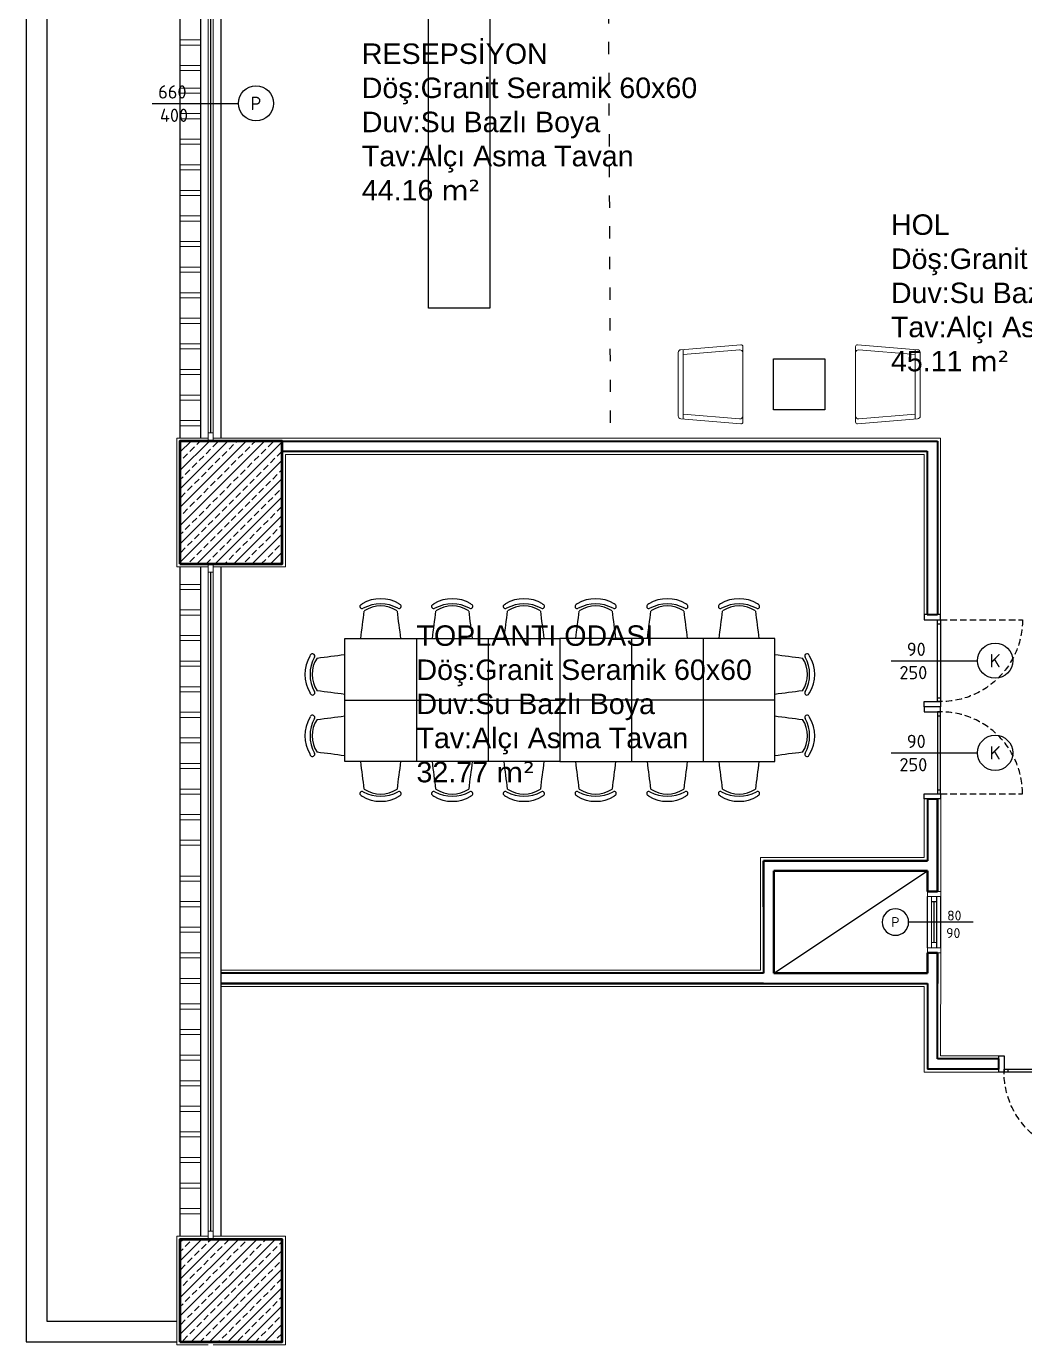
# Model space of a CAD drawing. Header units: millimetres. Extents: x 1443065 to 1517367, y 3763150 to 3779068.
# Drawn here: x 1512015 to 1512990, y 3766437 to 3767722 of the extents above; entities that cross this region are included whole.
import ezdxf
from ezdxf.enums import TextEntityAlignment as Align

# ---------------------------------------------------------------- set-up
doc = ezdxf.new("R2010")
doc.units = ezdxf.units.MM
doc.linetypes.add('ACAD_ISO03W100', pattern=[30, 12, -18])
doc.linetypes.add('HIDDEN', pattern=[9.525, 6.35, -3.175])
for name, color, linetype in [('1 tefriş 2', 8, 'Continuous'), ('m-DOG_', 4, 'Continuous'), ('m-DOG_gor', 8, 'Continuous'), ('m-TAR_duvar', 8, 'Continuous'), ('m-TFR_', 1, 'Continuous'), ('m-TFR_vitrifiye', 1, 'Continuous'), ('m-YAZ_poz', 7, 'Continuous')]:
    doc.layers.add(name, color=color, linetype=linetype)
for name, color, linetype, lineweight in [('A_TEFRIS', 173, 'Continuous', 9), ('DUVAR', 2, 'Continuous', 35), ('MAHAL', 52, 'Continuous', 13), ('MERDIVEN', 4, 'Continuous', 20), ('SIVA', 3, 'Continuous', 9), ('TASIYICI', 170, 'Continuous', 50), ('TEFRIS', 165, 'Continuous', 15)]:
    doc.layers.add(name, color=color, linetype=linetype, lineweight=lineweight)
doc.styles.add('mono', font='isocpeur.ttf')
doc.styles.get("Standard").update_dxf_attribs({"font": 'arial.ttf'})
pattern_1 = [(45, (-82570.414, -4962.345), (-8.98025612, 8.98025612), []), (45, (-82561.433, -4962.345), (-8.98025612, 8.98025612), [6.35, -3.175])]

# ---------------------------------------------------------------- blocks, each defined once
blk = doc.blocks.new('90lık Kqpı')
at = {"layer": 'm-DOG_', "linetype": 'HIDDEN'}
blk.add_line((-8, -5), (-88, -5), dxfattribs=at)
at = {"layer": 'm-DOG_'}
for p, q in [((-5, -8.8), (-8, -8.8)), ((-5, -81.2), (-8, -81.2))]:
    blk.add_line(p, q, dxfattribs=at)
for points in [[(8, 0), (8, -5), (-8, -5), (-8, 0)], [(-8, -5), (-8, -85), (-5, -85), (-5, -5)], [(8, -90), (8, -85), (-8, -85), (-8, -90)]]:
    blk.add_lwpolyline(points, close=True, dxfattribs=at)
at = {"layer": 'm-DOG_', "linetype": 'HIDDEN'}
blk.add_arc((-8, -5), 80, 180, 270, dxfattribs=at)
blk = doc.blocks.new('m-penpoz')
blk.add_line((0, -1.625), (0, 0))
blk.add_circle((0, 0.332), 0.332)
blk.add_attdef('POZNO', text='', height=0.18).set_placement((0, 0.332), align=Align.MIDDLE)
blk.add_attdef('HEIGHT', text='', height=0.18, rotation=90).set_placement((0.069, -1.625), align=Align.TOP_LEFT)
blk.add_attdef('WIDTH', text='', height=0.18, rotation=90).set_placement((0, -1.625), align=Align.BOTTOM_LEFT)
blk = doc.blocks.new('c cx xc')
at = {"layer": 'A_TEFRIS'}
for p, q in [((31355.3, -6701.1), (31425.3, -6701.1)), ((31355.6, -6757.9), (31360.3, -6701.1)), ((31420.3, -6701.1), (31425, -6757.9)), ((31422, -6761.1), (31358.6, -6761.1))]:
    blk.add_line(p, q, dxfattribs=at)
blk.add_lwpolyline([(31358.6, -6761.1), (31352.5, -6761.1, -0.43878), (31350.5, -6759), (31355.5, -6698.9, -0.390066), (31358.5, -6696.1), (31422.2, -6696.1, -0.390066), (31425.1, -6698.9), (31430.1, -6759, -0.43878), (31428.2, -6761.1), (31422.1, -6761.1)], format="xyb", dxfattribs=at)
for centre, start, end in [((31358.6, -6758.1), 175.2364, 270), ((31422, -6758.1), 270, 4.7636)]:
    blk.add_arc(centre, 3, start, end, dxfattribs=at)
blk = doc.blocks.new('SAFTK')
at = {"layer": 'm-DOG_gor', "linetype": 'Continuous'}
for p, q in [((1573339.1, 3772642.9), (1573339.1, 3772692.9)), ((1573352.1, 3772642.9), (1573352.1, 3772692.9))]:
    blk.add_line(p, q, dxfattribs=at)
at = {"layer": 'MERDIVEN'}
for points in [[(1573352.2, 3772697.9), (1573352.2, 3772692.9), (1573339.2, 3772692.9), (1573339.2, 3772697.9)], [(1573348.2, 3772687.9), (1573343.2, 3772687.9), (1573343.2, 3772692.9), (1573348.2, 3772692.9)], [(1573348.2, 3772692.9), (1573343.2, 3772692.9), (1573343.2, 3772687.9), (1573348.2, 3772687.9)], [(1573343.2, 3772647.9), (1573348.2, 3772647.9), (1573348.2, 3772687.9), (1573343.2, 3772687.9)], [(1573352.2, 3772637.9), (1573352.2, 3772642.9), (1573339.2, 3772642.9), (1573339.2, 3772637.9)], [(1573348.2, 3772642.9), (1573343.2, 3772642.9), (1573343.2, 3772647.9), (1573348.2, 3772647.9)]]:
    blk.add_lwpolyline(points, close=True, dxfattribs=at)

msp = doc.modelspace()

# ---------------------------------------------------------------- hatches: boundary and pattern name
at = {"layer": 'm-TAR_duvar'}
h = msp.add_hatch(dxfattribs=at)
h.set_pattern_fill('ANSI33', color=256, scale=2)
h.set_pattern_definition(pattern_1)
h.paths.add_polyline_path([(1512165.1, 3767196.6), (1512265.1, 3767196.6), (1512265.1, 3767316.6), (1512165.1, 3767316.6)])
h = msp.add_hatch(dxfattribs=at)
h.set_pattern_fill('ANSI33', color=256, scale=2)
h.set_pattern_definition(pattern_1)
h.paths.add_polyline_path([(1512165.1, 3766436.6), (1512265.1, 3766436.6), (1512265.1, 3766536.6), (1512165.1, 3766536.6)])

# ---------------------------------------------------------------- linework, layer by layer
at = {"layer": '1 tefriş 2', "linetype": 'ACAD_ISO03W100'}
msp.add_line((1512582.6, 3767976.6), (1512585.6, 3767319.6), dxfattribs=at)
at = {"layer": '1 tefriş 2'}
msp.add_line((1512901.7, 3766826.6), (1512901.7, 3766866.6), dxfattribs=at)
at = {"layer": 'DUVAR'}
for p, q in [((1512265.1, 3767316.6), (1512905.1, 3767316.6)), ((1512905.1, 3767316.6), (1512905.1, 3767147)), ((1512265.1, 3767306.6), (1512895.1, 3767306.6)), ((1512895.1, 3767306.6), (1512895.1, 3767147)), ((1512895.1, 3767147), (1512905.1, 3767147)), ((1512895.1, 3766967), (1512905.1, 3766967)), ((1512895.2, 3766967), (1512895.2, 3766906.6)), ((1512905.2, 3766967), (1512905.2, 3766876.6)), ((1512905.2, 3766876.6), (1512905.2, 3766967)), ((1512735.2, 3766861.6), (1512735.2, 3766906.6)), ((1512735.2, 3766906.6), (1512895.2, 3766906.6)), ((1512895.2, 3766906.6), (1512735.2, 3766906.6)), ((1512735.2, 3766906.6), (1512735.2, 3766796.6)), ((1512895.2, 3766896.6), (1512745.2, 3766896.6)), ((1512745.2, 3766896.6), (1512745.2, 3766796.6)), ((1512745.2, 3766796.6), (1512745.2, 3766896.6)), ((1512745.2, 3766896.6), (1512895.2, 3766896.6)), ((1512895.2, 3766896.6), (1512895.2, 3766876.6)), ((1512895.2, 3766876.6), (1512895.2, 3766896.6)), ((1512895.2, 3766876.6), (1512895.2, 3766896.6)), ((1512895.2, 3766896.6), (1512895.2, 3766876.6)), ((1512895.2, 3766896.6), (1512895.2, 3766876.6)), ((1512895.2, 3766896.6), (1512895.2, 3766876.6)), ((1512895.2, 3766876.6), (1512905.2, 3766876.6)), ((1512905.2, 3766876.6), (1512895.2, 3766876.6)), ((1512895.2, 3766876.6), (1512905.2, 3766876.6)), ((1512895.2, 3766876.6), (1512905.2, 3766876.6)), ((1512895.2, 3766876.6), (1512905.2, 3766876.6)), ((1512895.2, 3766816.6), (1512905.2, 3766816.6)), ((1512895.2, 3766816.6), (1512905.2, 3766816.6)), ((1512895.2, 3766796.6), (1512895.2, 3766816.6)), ((1512895.2, 3766816.6), (1512905.2, 3766816.6)), ((1512895.2, 3766816.6), (1512905.2, 3766816.6)), ((1512905.2, 3766816.6), (1512895.2, 3766816.6)), ((1512895.2, 3766816.6), (1512895.2, 3766796.6)), ((1512905.2, 3766816.6), (1512905.2, 3766786.6)), ((1512905.2, 3766713), (1512905.2, 3766816.6)), ((1512735.2, 3766796.6), (1512205.1, 3766796.6)), ((1512745.2, 3766796.6), (1512895.2, 3766796.6)), ((1512895.2, 3766796.6), (1512745.2, 3766796.6)), ((1512205.1, 3766786.6), (1512895.2, 3766786.6)), ((1512735.2, 3766786.6), (1512205.1, 3766786.6)), ((1512895.2, 3766786.6), (1512895.2, 3766703)), ((1512965.1, 3766713), (1512905.1, 3766713)), ((1512965.1, 3766703), (1512965.1, 3766713)), ((1512965.1, 3766703), (1512895.2, 3766703))]:
    msp.add_line(p, q, dxfattribs=at)
at = {"layer": 'm-DOG_gor', "linetype": 'Continuous'}
for p, q in [((1512165.1, 3767973.6), (1512165.1, 3767319.6)), ((1512185.1, 3767973.6), (1512185.1, 3767319.6)), ((1512205.1, 3767973.6), (1512205.1, 3767319.6)), ((1512195.1, 3767968.6), (1512195.1, 3767324.6)), ((1512165.1, 3767193.6), (1512165.1, 3766539.6)), ((1512185.1, 3767193.6), (1512185.1, 3766539.6)), ((1512195.1, 3767188.6), (1512195.1, 3767046.6)), ((1512195.1, 3767188.6), (1512195.1, 3766544.6)), ((1512205.1, 3767193.6), (1512205.1, 3766539.6))]:
    msp.add_line(p, q, dxfattribs=at)
at = {"layer": 'm-TFR_'}
for p, q in [((1512342.1, 3767156.9), (1512343.1, 3767157.6)), ((1512379.1, 3767157.6), (1512380.2, 3767157)), ((1512412.1, 3767156.9), (1512413.1, 3767157.6)), ((1512449.1, 3767157.6), (1512450.2, 3767157)), ((1512482.1, 3767156.9), (1512483.1, 3767157.6)), ((1512519.1, 3767157.6), (1512520.2, 3767157)), ((1512553.2, 3767157.6), (1512552.1, 3767157)), ((1512590.3, 3767156.9), (1512589.2, 3767157.6)), ((1512623.2, 3767157.6), (1512622.1, 3767157)), ((1512660.3, 3767156.9), (1512659.2, 3767157.6)), ((1512693.2, 3767157.6), (1512692.1, 3767157)), ((1512730.3, 3767156.9), (1512729.2, 3767157.6)), ((1512326.2, 3767063.6), (1512326.2, 3767123.6)), ((1512326.2, 3767123.6), (1512396.2, 3767123.6)), ((1512396.2, 3767123.6), (1512466.2, 3767123.6)), ((1512396.2, 3767123.6), (1512396.2, 3767063.6)), ((1512466.2, 3767123.6), (1512536.2, 3767123.6)), ((1512466.2, 3767123.6), (1512466.2, 3767063.6)), ((1512536.2, 3767123.6), (1512536.2, 3767063.6)), ((1512536.2, 3767123.6), (1512536.2, 3767063.6)), ((1512606.2, 3767123.6), (1512536.2, 3767123.6)), ((1512676.2, 3767123.6), (1512606.2, 3767123.6)), ((1512606.2, 3767123.6), (1512606.2, 3767063.6)), ((1512746.2, 3767123.6), (1512676.2, 3767123.6)), ((1512676.2, 3767123.6), (1512676.2, 3767063.6)), ((1512746.2, 3767063.6), (1512746.2, 3767123.6)), ((1512292.2, 3767106.6), (1512292.8, 3767107.6)), ((1512780.2, 3767106.6), (1512779.6, 3767107.6)), ((1512292.8, 3767069.5), (1512292.2, 3767070.6)), ((1512779.5, 3767069.5), (1512780.2, 3767070.6)), ((1512326.2, 3767003.6), (1512326.2, 3767063.6)), ((1512326.2, 3767063.6), (1512396.2, 3767063.6)), ((1512396.2, 3767063.6), (1512396.2, 3767003.6)), ((1512396.2, 3767063.6), (1512466.2, 3767063.6)), ((1512466.2, 3767063.6), (1512466.2, 3767003.6)), ((1512466.2, 3767063.6), (1512536.2, 3767063.6)), ((1512536.2, 3767063.6), (1512536.2, 3767003.6)), ((1512536.2, 3767063.6), (1512536.2, 3767003.6)), ((1512606.2, 3767063.6), (1512536.2, 3767063.6)), ((1512606.2, 3767063.6), (1512606.2, 3767003.6)), ((1512676.2, 3767063.6), (1512606.2, 3767063.6)), ((1512676.2, 3767063.6), (1512676.2, 3767003.6)), ((1512746.2, 3767063.6), (1512676.2, 3767063.6)), ((1512746.2, 3767003.6), (1512746.2, 3767063.6)), ((1512292.2, 3767046.6), (1512292.8, 3767047.6)), ((1512780.2, 3767046.6), (1512779.6, 3767047.6)), ((1512292.8, 3767009.5), (1512292.2, 3767010.6)), ((1512779.5, 3767009.5), (1512780.2, 3767010.6)), ((1512396.2, 3767003.6), (1512326.2, 3767003.6)), ((1512466.2, 3767003.6), (1512396.2, 3767003.6)), ((1512536.2, 3767003.6), (1512466.2, 3767003.6)), ((1512536.2, 3767003.6), (1512606.2, 3767003.6)), ((1512606.2, 3767003.6), (1512676.2, 3767003.6)), ((1512676.2, 3767003.6), (1512746.2, 3767003.6)), ((1512342.1, 3766970.2), (1512343.1, 3766969.6)), ((1512379.1, 3766969.6), (1512380.2, 3766970.2)), ((1512412.1, 3766970.2), (1512413.1, 3766969.6)), ((1512449.1, 3766969.6), (1512450.2, 3766970.2)), ((1512482.1, 3766970.2), (1512483.1, 3766969.6)), ((1512519.1, 3766969.6), (1512520.2, 3766970.2)), ((1512553.2, 3766969.6), (1512552.1, 3766970.2)), ((1512590.3, 3766970.2), (1512589.2, 3766969.6)), ((1512623.2, 3766969.6), (1512622.1, 3766970.2)), ((1512660.3, 3766970.2), (1512659.2, 3766969.6)), ((1512693.2, 3766969.6), (1512692.1, 3766970.2)), ((1512730.3, 3766970.2), (1512729.2, 3766969.6)), ((1512745.2, 3766796.6), (1512895.2, 3766896.6))]:
    msp.add_line(p, q, dxfattribs=at)
for points in [[(1512407.8, 3767846.6), (1512467.8, 3767846.6), (1512467.8, 3767446.6), (1512407.8, 3767446.6)], [(1512795, 3767347), (1512745, 3767347), (1512745, 3767397), (1512795, 3767397)]]:
    msp.add_lwpolyline(points, close=True, dxfattribs=at)
for centre, radius, start, end in [((1512361.2, 3767127.7), 34.9, 58.9923, 121.0887), ((1512431.2, 3767127.7), 34.9, 58.9923, 121.0887), ((1512501.2, 3767127.7), 34.9, 58.9923, 121.0887), ((1512571.2, 3767127.7), 34.9, 58.9113, 121.0077), ((1512641.2, 3767127.7), 34.9, 58.9113, 121.0077), ((1512711.2, 3767127.7), 34.9, 58.9113, 121.0077), ((1512343.1, 3767155.1), 2.16, 120.0769, 299.0951), ((1510452, 3767377.7), 1906.7, 352.3402, 353.1578), ((1512361.2, 3767122.7), 34.9, 60.9859, 119.0951), ((1512361.2, 3767127.5), 28.1, 55.3325, 124.7486), ((1514270, 3767380.4), 1906.7, 186.9233, 187.7416), ((1512379.1, 3767155.1), 2.16, 240.9859, 60.0041), ((1512413.1, 3767155.1), 2.16, 120.0769, 299.0951), ((1510522, 3767377.7), 1906.7, 352.3402, 353.1578), ((1512431.2, 3767122.7), 34.9, 60.9859, 119.0951), ((1512431.2, 3767127.5), 28.1, 55.3325, 124.7486), ((1514340, 3767380.4), 1906.7, 186.9233, 187.7416), ((1512449.1, 3767155.1), 2.16, 240.9859, 60.0041), ((1512483.1, 3767155.1), 2.16, 120.0769, 299.0951), ((1510592, 3767377.7), 1906.7, 352.3402, 353.1578), ((1512501.2, 3767122.7), 34.9, 60.9859, 119.0951), ((1512501.2, 3767127.5), 28.1, 55.3325, 124.7486), ((1514410, 3767380.4), 1906.7, 186.9233, 187.7416), ((1512519.1, 3767155.1), 2.16, 240.9859, 60.0041), ((1512553.2, 3767155.1), 2.16, 119.9959, 299.0141), ((1510662.4, 3767380.4), 1906.7, 352.2584, 353.0767), ((1512571.2, 3767122.7), 34.9, 60.9049, 119.0141), ((1512571.2, 3767127.5), 28.1, 55.2514, 124.6675), ((1514480.4, 3767377.7), 1906.7, 186.8422, 187.6598), ((1512589.2, 3767155.1), 2.16, 240.9049, 59.9231), ((1512623.2, 3767155.1), 2.16, 119.9959, 299.0141), ((1510732.4, 3767380.4), 1906.7, 352.2584, 353.0767), ((1512641.2, 3767122.7), 34.9, 60.9049, 119.0141), ((1512641.2, 3767127.5), 28.1, 55.2514, 124.6675), ((1514550.4, 3767377.7), 1906.7, 186.8422, 187.6598), ((1512659.2, 3767155.1), 2.16, 240.9049, 59.9231), ((1512693.2, 3767155.1), 2.16, 119.9959, 299.0141), ((1510802.4, 3767380.4), 1906.7, 352.2584, 353.0767), ((1512711.2, 3767122.7), 34.9, 60.9049, 119.0141), ((1512711.2, 3767127.5), 28.1, 55.2514, 124.6675), ((1514620.4, 3767377.7), 1906.7, 186.8422, 187.6598), ((1512729.2, 3767155.1), 2.16, 240.9049, 59.9231), ((1512322.1, 3767088.6), 34.9, 148.9923, 211.0887), ((1512327.1, 3767088.6), 34.9, 150.9859, 209.0951), ((1512294.7, 3767106.6), 2.16, 330.9859, 150.0041), ((1512322.3, 3767088.6), 28.1, 145.3325, 214.7486), ((1512069.3, 3768997.4), 1906.7, 276.9233, 277.7416), ((1513003, 3768997.4), 1906.7, 262.2584, 263.0767), ((1512750.1, 3767088.6), 28.1, 325.2514, 34.6675), ((1512777.7, 3767106.6), 2.16, 29.9959, 209.0141), ((1512745.3, 3767088.6), 34.9, 330.9049, 29.0141), ((1512750.3, 3767088.6), 34.9, 328.9113, 31.0077), ((1512294.7, 3767070.6), 2.16, 210.0769, 29.0951), ((1512072, 3765179.4), 1906.7, 82.3402, 83.1578), ((1513000.3, 3765179.4), 1906.7, 96.8422, 97.6598), ((1512777.7, 3767070.6), 2.16, 150.9049, 329.9231), ((1512322.1, 3767028.6), 34.9, 148.9923, 211.0887), ((1512327.1, 3767028.6), 34.9, 150.9859, 209.0951), ((1512294.7, 3767046.6), 2.16, 330.9859, 150.0041), ((1512069.3, 3768937.4), 1906.7, 276.9233, 277.7416), ((1513003, 3768937.4), 1906.7, 262.2584, 263.0767), ((1512777.7, 3767046.6), 2.16, 29.9959, 209.0141), ((1512745.3, 3767028.6), 34.9, 330.9049, 29.0141), ((1512750.3, 3767028.6), 34.9, 328.9113, 31.0077), ((1512322.3, 3767028.6), 28.1, 145.3325, 214.7486), ((1512750.1, 3767028.6), 28.1, 325.2514, 34.6675), ((1512294.7, 3767010.6), 2.16, 210.0769, 29.0951), ((1512072, 3765119.4), 1906.7, 82.3402, 83.1578), ((1513000.3, 3765119.4), 1906.7, 96.8422, 97.6598), ((1512777.7, 3767010.6), 2.16, 150.9049, 329.9231), ((1510452, 3766749.4), 1906.7, 6.8422, 7.6598), ((1514270, 3766746.7), 1906.7, 172.2584, 173.0767), ((1510522, 3766749.4), 1906.7, 6.8422, 7.6598), ((1514340, 3766746.7), 1906.7, 172.2584, 173.0767), ((1510592, 3766749.4), 1906.7, 6.8422, 7.6598), ((1514410, 3766746.7), 1906.7, 172.2584, 173.0767), ((1510662.4, 3766746.7), 1906.7, 6.9233, 7.7416), ((1514480.4, 3766749.4), 1906.7, 172.3402, 173.1578), ((1510732.4, 3766746.7), 1906.7, 6.9233, 7.7416), ((1514550.4, 3766749.4), 1906.7, 172.3402, 173.1578), ((1510802.4, 3766746.7), 1906.7, 6.9233, 7.7416), ((1514620.4, 3766749.4), 1906.7, 172.3402, 173.1578), ((1512343.1, 3766972.1), 2.16, 60.9049, 239.9231), ((1512361.2, 3766999.5), 34.9, 238.9113, 301.0077), ((1512361.2, 3767004.5), 34.9, 240.9049, 299.0141), ((1512361.2, 3766999.7), 28.1, 235.2514, 304.6675), ((1512379.1, 3766972.1), 2.16, 299.9959, 119.0141), ((1512413.1, 3766972.1), 2.16, 60.9049, 239.9231), ((1512431.2, 3766999.5), 34.9, 238.9113, 301.0077), ((1512431.2, 3767004.5), 34.9, 240.9049, 299.0141), ((1512431.2, 3766999.7), 28.1, 235.2514, 304.6675), ((1512449.1, 3766972.1), 2.16, 299.9959, 119.0141), ((1512483.1, 3766972.1), 2.16, 60.9049, 239.9231), ((1512501.2, 3766999.5), 34.9, 238.9113, 301.0077), ((1512501.2, 3767004.5), 34.9, 240.9049, 299.0141), ((1512501.2, 3766999.7), 28.1, 235.2514, 304.6675), ((1512519.1, 3766972.1), 2.16, 299.9959, 119.0141), ((1512553.2, 3766972.1), 2.16, 60.9859, 240.0041), ((1512571.2, 3766999.5), 34.9, 238.9923, 301.0887), ((1512571.2, 3767004.5), 34.9, 240.9859, 299.0951), ((1512571.2, 3766999.7), 28.1, 235.3325, 304.7486), ((1512589.2, 3766972.1), 2.16, 300.0769, 119.0951), ((1512623.2, 3766972.1), 2.16, 60.9859, 240.0041), ((1512641.2, 3766999.5), 34.9, 238.9923, 301.0887), ((1512641.2, 3767004.5), 34.9, 240.9859, 299.0951), ((1512641.2, 3766999.7), 28.1, 235.3325, 304.7486), ((1512659.2, 3766972.1), 2.16, 300.0769, 119.0951), ((1512693.2, 3766972.1), 2.16, 60.9859, 240.0041), ((1512711.2, 3766999.5), 34.9, 238.9923, 301.0887), ((1512711.2, 3767004.5), 34.9, 240.9859, 299.0951), ((1512711.2, 3766999.7), 28.1, 235.3325, 304.7486), ((1512729.2, 3766972.1), 2.16, 300.0769, 119.0951)]:
    msp.add_arc(centre, radius, start, end, dxfattribs=at)
at = {"layer": 'm-TFR_vitrifiye'}
for p, q in [((1512015.1, 3768856.6), (1512015.1, 3766436.6)), ((1512035.1, 3768836.6), (1512035.1, 3766456.6)), ((1512035.1, 3766456.6), (1512162.1, 3766456.6)), ((1512015.1, 3766436.6), (1512162.1, 3766436.6))]:
    msp.add_line(p, q, dxfattribs=at)
at = {"layer": 'MERDIVEN'}
for points in [[(1512197.6, 3767324.6), (1512192.6, 3767324.6), (1512192.6, 3767968.6), (1512197.6, 3767968.6)], [(1512192.6, 3767324.6), (1512192.6, 3767316.6), (1512197.6, 3767316.6), (1512197.6, 3767324.6)], [(1512192.6, 3767196.6), (1512192.6, 3767188.6), (1512197.6, 3767188.6), (1512197.6, 3767196.6)], [(1512192.6, 3766544.6), (1512192.6, 3766536.6), (1512197.6, 3766536.6), (1512197.6, 3766544.6)]]:
    msp.add_lwpolyline(points, close=True, dxfattribs=at)
msp.add_lwpolyline([(1512197.6, 3767188.6), (1512197.6, 3766544.6), (1512192.6, 3766544.6), (1512192.6, 3767188.6), (1512197.6, 3767188.6), (1512197.6, 3766544.6)], dxfattribs=at)
at = {"layer": 'SIVA'}
msp.add_line((1512908.2, 3766876.6), (1512908.2, 3766967), dxfattribs=at)
for points in [[(1512165.1, 3767708.6), (1512185.1, 3767708.6), (1512185.1, 3767703.6), (1512165.1, 3767703.6)], [(1512165.1, 3767683.6), (1512185.1, 3767683.6), (1512185.1, 3767678.6), (1512165.1, 3767678.6)], [(1512165.1, 3767656.6), (1512185.1, 3767656.6), (1512185.1, 3767661.6), (1512165.1, 3767661.6)], [(1512165.1, 3767631.6), (1512185.1, 3767631.6), (1512185.1, 3767636.6), (1512165.1, 3767636.6)], [(1512165.1, 3767606.6), (1512185.1, 3767606.6), (1512185.1, 3767611.6), (1512165.1, 3767611.6)], [(1512165.1, 3767581.6), (1512185.1, 3767581.6), (1512185.1, 3767586.6), (1512165.1, 3767586.6)], [(1512165.1, 3767556.6), (1512185.1, 3767556.6), (1512185.1, 3767561.6), (1512165.1, 3767561.6)], [(1512165.1, 3767531.6), (1512185.1, 3767531.6), (1512185.1, 3767536.6), (1512165.1, 3767536.6)], [(1512165.1, 3767506.6), (1512185.1, 3767506.6), (1512185.1, 3767511.6), (1512165.1, 3767511.6)], [(1512165.1, 3767481.6), (1512185.1, 3767481.6), (1512185.1, 3767486.6), (1512165.1, 3767486.6)], [(1512165.1, 3767456.6), (1512185.1, 3767456.6), (1512185.1, 3767461.6), (1512165.1, 3767461.6)], [(1512165.1, 3767431.6), (1512185.1, 3767431.6), (1512185.1, 3767436.6), (1512165.1, 3767436.6)], [(1512165.1, 3767406.6), (1512185.1, 3767406.6), (1512185.1, 3767411.6), (1512165.1, 3767411.6)], [(1512165.1, 3767381.6), (1512185.1, 3767381.6), (1512185.1, 3767386.6), (1512165.1, 3767386.6)], [(1512165.1, 3767356.6), (1512185.1, 3767356.6), (1512185.1, 3767361.6), (1512165.1, 3767361.6)], [(1512165.1, 3767331.6), (1512185.1, 3767331.6), (1512185.1, 3767336.6), (1512165.1, 3767336.6)], [(1512165.1, 3767176.6), (1512185.1, 3767176.6), (1512185.1, 3767171.6), (1512165.1, 3767171.6)], [(1512165.1, 3767151.6), (1512185.1, 3767151.6), (1512185.1, 3767146.6), (1512165.1, 3767146.6)], [(1512165.1, 3767126.6), (1512185.1, 3767126.6), (1512185.1, 3767121.6), (1512165.1, 3767121.6)], [(1512165.1, 3767101.6), (1512185.1, 3767101.6), (1512185.1, 3767096.6), (1512165.1, 3767096.6)], [(1512165.1, 3767076.6), (1512185.1, 3767076.6), (1512185.1, 3767071.6), (1512165.1, 3767071.6)], [(1512165.1, 3767051.6), (1512185.1, 3767051.6), (1512185.1, 3767046.6), (1512165.1, 3767046.6)], [(1512165.1, 3767026.6), (1512185.1, 3767026.6), (1512185.1, 3767021.6), (1512165.1, 3767021.6)], [(1512165.1, 3767001.6), (1512185.1, 3767001.6), (1512185.1, 3766996.6), (1512165.1, 3766996.6)], [(1512165.1, 3766976.6), (1512185.1, 3766976.6), (1512185.1, 3766971.6), (1512165.1, 3766971.6)], [(1512165.1, 3766951.6), (1512185.1, 3766951.6), (1512185.1, 3766946.6), (1512165.1, 3766946.6)], [(1512165.1, 3766926.6), (1512185.1, 3766926.6), (1512185.1, 3766921.6), (1512165.1, 3766921.6)], [(1512165.1, 3766886.6), (1512185.1, 3766886.6), (1512185.1, 3766891.6), (1512165.1, 3766891.6)], [(1512165.1, 3766861.6), (1512185.1, 3766861.6), (1512185.1, 3766866.6), (1512165.1, 3766866.6)], [(1512165.1, 3766836.6), (1512185.1, 3766836.6), (1512185.1, 3766841.6), (1512165.1, 3766841.6)], [(1512165.1, 3766811.6), (1512185.1, 3766811.6), (1512185.1, 3766816.6), (1512165.1, 3766816.6)], [(1512165.1, 3766786.6), (1512185.1, 3766786.6), (1512185.1, 3766791.6), (1512165.1, 3766791.6)], [(1512165.1, 3766761.6), (1512185.1, 3766761.6), (1512185.1, 3766766.6), (1512165.1, 3766766.6)], [(1512165.1, 3766736.6), (1512185.1, 3766736.6), (1512185.1, 3766741.6), (1512165.1, 3766741.6)], [(1512165.1, 3766711.6), (1512185.1, 3766711.6), (1512185.1, 3766716.6), (1512165.1, 3766716.6)], [(1512165.1, 3766686.6), (1512185.1, 3766686.6), (1512185.1, 3766691.6), (1512165.1, 3766691.6)], [(1512165.1, 3766661.6), (1512185.1, 3766661.6), (1512185.1, 3766666.6), (1512165.1, 3766666.6)], [(1512165.1, 3766636.6), (1512185.1, 3766636.6), (1512185.1, 3766641.6), (1512165.1, 3766641.6)], [(1512165.1, 3766611.6), (1512185.1, 3766611.6), (1512185.1, 3766616.6), (1512165.1, 3766616.6)], [(1512165.1, 3766586.6), (1512185.1, 3766586.6), (1512185.1, 3766591.6), (1512165.1, 3766591.6)], [(1512165.1, 3766561.6), (1512185.1, 3766561.6), (1512185.1, 3766566.6), (1512165.1, 3766566.6)]]:
    msp.add_lwpolyline(points, close=True, dxfattribs=at)
for points in [[(1512192.6, 3767193.6), (1512162.1, 3767193.6), (1512162.1, 3767319.6), (1512192.6, 3767319.6)], [(1512197.6, 3767319.6), (1512908.1, 3767319.6), (1512908.1, 3767147)], [(1512892.1, 3767147), (1512892.1, 3767303.6), (1512268.1, 3767303.6), (1512268.1, 3767193.6), (1512197.6, 3767193.6)], [(1512892.2, 3766967), (1512892.2, 3766909.6), (1512732.2, 3766909.6), (1512732.2, 3766799.6), (1512205.1, 3766799.6)], [(1512908.2, 3766816.6), (1512908.1, 3766716), (1512965.1, 3766716)], [(1512965.1, 3766700), (1512892.2, 3766700), (1512892.2, 3766783.6), (1512205.1, 3766783.6)], [(1512192.6, 3766539.6), (1512162.1, 3766539.6), (1512162.1, 3766433.6), (1512192.6, 3766433.6)], [(1512197.6, 3766433.6), (1512268.1, 3766433.6), (1512268.1, 3766539.6), (1512197.6, 3766539.6)]]:
    msp.add_lwpolyline(points, dxfattribs=at)
at = {"layer": 'TASIYICI'}
for points in [[(1512165.1, 3767196.6), (1512265.1, 3767196.6), (1512265.1, 3767316.6), (1512165.1, 3767316.6)], [(1512165.1, 3766436.6), (1512265.1, 3766436.6), (1512265.1, 3766536.6), (1512165.1, 3766536.6)]]:
    msp.add_lwpolyline(points, close=True, dxfattribs=at)

# ---------------------------------------------------------------- block references
at = {"layer": '1 tefriş 2'}
msp.add_blockref('SAFTK', (-60443.9, -5821.3), dxfattribs=at)
at = {"layer": '1 tefriş 2', "xscale": -1, "rotation": 180.0000051312283}
msp.add_blockref('SAFTK', (-60444.3, 7539514.3), dxfattribs=at)
at = {"layer": 'm-TFR_', "yscale": 0.972, "zscale": 0.972}
for p, xscale, rotation in [((1506125.9, 3736864.4), 0.972, 89.96755098835283), ((1519414.6, 3736864.5), -0.972, 270.0333502078121)]:
    msp.add_blockref('c cx xc', p, dxfattribs=dict(at, xscale=xscale, rotation=rotation))
at = {"layer": 'm-YAZ_poz'}
ref = msp.add_blockref('m-penpoz', (1512222.2, 3767646.6), dxfattribs=dict(at, xscale=51.83999999999998, yscale=51.83999999999998, zscale=51.83999999999998, rotation=270.0004505966874))
ref.add_attrib('WIDTH', '660', dxfattribs={"layer": '0', "height": 12.96, "style": 'mono'}).set_placement((1512171.6, 3767647.4), align=Align.BOTTOM_RIGHT)
ref.add_attrib('HEIGHT', '400', dxfattribs={"layer": '0', "height": 12.96, "style": 'mono'}).set_placement((1512173.1, 3767624.6), align=Align.BOTTOM_RIGHT)
ref.add_attrib('POZNO', 'P', dxfattribs={"layer": '0', "height": 13, "style": 'mono'}).set_placement((1512239.4, 3767646.6), align=Align.MIDDLE_CENTER)
ref = msp.add_blockref('m-penpoz', (1512944.2, 3767102), dxfattribs=dict(at, xscale=51.83999999999998, yscale=51.83999999999998, zscale=51.83999999999998, rotation=270.0004505966874))
ref.add_attrib('WIDTH', '90', dxfattribs={"layer": '0', "height": 12.96, "style": 'mono'}).set_placement((1512893.6, 3767102.8), align=Align.BOTTOM_RIGHT)
ref.add_attrib('HEIGHT', '250', dxfattribs={"layer": '0', "height": 12.96, "style": 'mono'}).set_placement((1512895.1, 3767080), align=Align.BOTTOM_RIGHT)
ref.add_attrib('POZNO', 'K', dxfattribs={"layer": '0', "height": 13, "style": 'mono'}).set_placement((1512961.4, 3767102), align=Align.MIDDLE_CENTER)
ref = msp.add_blockref('m-penpoz', (1512944.2, 3767012), dxfattribs=dict(at, xscale=51.83999999999998, yscale=51.83999999999998, zscale=51.83999999999998, rotation=270.0004505966874))
ref.add_attrib('WIDTH', '90', dxfattribs={"layer": '0', "height": 12.96, "style": 'mono'}).set_placement((1512893.6, 3767012.8), align=Align.BOTTOM_RIGHT)
ref.add_attrib('HEIGHT', '250', dxfattribs={"layer": '0', "height": 12.96, "style": 'mono'}).set_placement((1512895.1, 3766990), align=Align.BOTTOM_RIGHT)
ref.add_attrib('POZNO', 'K', dxfattribs={"layer": '0', "height": 13, "style": 'mono'}).set_placement((1512961.4, 3767012), align=Align.MIDDLE_CENTER)
ref = msp.add_blockref('m-penpoz', (1512876.9, 3766846.6), dxfattribs=dict(at, xscale=-38.87999999999997, yscale=38.87999999999997, zscale=38.87999999999997, rotation=89.99954940179678))
ref.add_attrib('WIDTH', '80', dxfattribs={"layer": '0', "height": 9.72, "style": 'mono'}).set_placement((1512928.5, 3766845.2), align=Align.BOTTOM_RIGHT)
ref.add_attrib('HEIGHT', '90', dxfattribs={"layer": '0', "height": 9.72, "style": 'mono'}).set_placement((1512927.4, 3766828.1), align=Align.BOTTOM_RIGHT)
ref.add_attrib('POZNO', 'P', dxfattribs={"layer": '0', "height": 9.72, "style": 'mono'}).set_placement((1512864, 3766846.6), align=Align.MIDDLE_CENTER)
at = {"layer": 'TEFRIS', "color": 6, "lineweight": 18, "xscale": -1}
msp.add_blockref('90lık Kqpı', (1512900.1, 3767147), dxfattribs=at)
at = {"layer": 'TEFRIS', "color": 6, "lineweight": 18, "rotation": 180}
msp.add_blockref('90lık Kqpı', (1512900.1, 3766967), dxfattribs=at)
at = {"layer": 'TEFRIS', "color": 6, "lineweight": 18, "xscale": -1, "rotation": 270}
msp.add_blockref('90lık Kqpı', (1513055.1, 3766708), dxfattribs=at)

# ---------------------------------------------------------------- texts
at = {"layer": 'MAHAL', "char_height": 20, "width": 346.994, "attachment_point": 7}
for s, insert in [('\\pt220;{\\f@Arial Unicode MS|b0|i0|c162|p34;RESEPS}İ{\\f@Arial Unicode MS|b0|i0|c162|p34;YON\\P\\ptz;Dö}ş{\\f@Arial Unicode MS|b0|i0|c162|p34;:Granit Seramik 60x60\\PDuv:Su Bazl}ı{\\f@Arial Unicode MS|b0|i0|c162|p34; Boya\\PTav:Alç}ı{\\f@Arial Unicode MS|b0|i0|c162|p34; Asma Tavan\\P44.16 \\fVerdana|b0|i0|c162|p34;m²}', (1512342.8, 3767551.5)), ('{\\f@Arial Unicode MS|b0|i0|c162|p34;HOL\\PDöş:Granit Seramik 60x60\\PDuv:Su Bazlı Boya\\PTav:Alçı Asma Tavan\\P45.11 \\fVerdana|b0|i0|c162|p34;m²}', (1512859.6, 3767384.5)), ('\\pt220;{\\f@Arial Unicode MS|b0|i0|c162|p34;TOPLANTI ODASI\\P\\ptz;Dö}ş{\\f@Arial Unicode MS|b0|i0|c162|p34;:Granit Seramik 60x60\\PDuv:Su Bazl}ı{\\f@Arial Unicode MS|b0|i0|c162|p34; Boya\\PTav:Alç}ı{\\f@Arial Unicode MS|b0|i0|c162|p34; Asma Tavan\\P32.77 \\fVerdana|b0|i0|c162|p34;m²}', (1512396.2, 3766982.9))]:
    msp.add_mtext(s, dxfattribs=dict(at, insert=insert))

doc.saveas('drawing.dxf')
